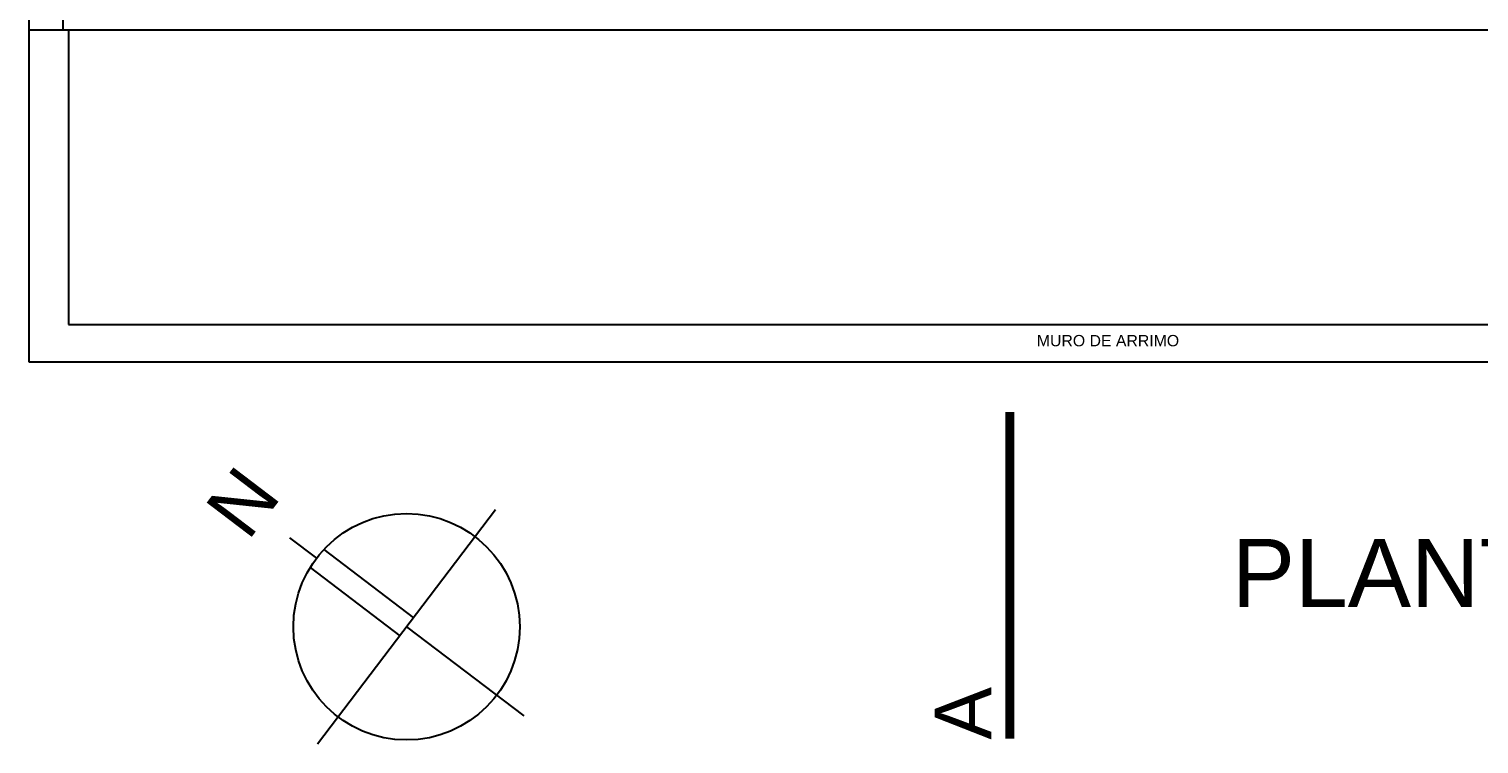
# Model space of a CAD drawing. Extents: x -6873 to 8611, y -8363 to -1732.
# Drawn here: x -6456 to -5174, y -6307 to -5676 of the extents above; entities that cross this region are included whole.
import ezdxf
from ezdxf.enums import TextEntityAlignment as Align

# ---------------------------------------------------------------- set-up
doc = ezdxf.new("R2010")
doc.units = 0
doc.linetypes.add('CENTER2', pattern=[28.575, 19.05, -3.175, 3.175, -3.175])
doc.layers.add('PAREDE_FINA', color=7, linetype='CONTINUOUS')
doc.styles.add('TEXTO', font='ARIAL.TTF')

msp = doc.modelspace()

# ---------------------------------------------------------------- linework, layer by layer
at = {"layer": 'PAREDE_FINA'}
for points in [[(-6455.61, -4225.66), (-6455.61, -5969.66)], [(-6425.61, -4225.66), (-6425.61, -5676.66)], [(-4552.11, -5676.66), (-6455.61, -5676.66)], [(-6420.61, -5676.66), (-6420.61, -5936.66)], [(-6420.61, -5936.66), (-4517.11, -5936.66)], [(-6455.61, -5969.66), (-4493.6, -5969.66)], [(-6200.64, -6307.1), (-6043.4, -6100.04)], [(-6225.55, -6124.95), (-6201.66, -6143.09)], [(-6195.21, -6135.43), (-6115.97, -6195.61)], [(-6207.31, -6151.36), (-6128.07, -6211.54)], [(-6122.02, -6203.57), (-6018.49, -6282.2)]]:
    msp.add_lwpolyline(points, dxfattribs=at)
at = {"layer": 'PAREDE_FINA', "linetype": 'CENTER2', "ltscale": 3, "const_width": 8}
msp.add_lwpolyline([(-5588.92, -6302.53), (-5588.92, -6013.76)], dxfattribs=at)
at = {"layer": 'PAREDE_FINA'}
msp.add_circle((-6122.02, -6203.57), 100, dxfattribs=at)

# ---------------------------------------------------------------- texts
at = {"layer": 'PAREDE_FINA', "style": 'TEXTO'}
for s, height, p in [('MURO DE ARRIMO', 10, (-5565.12, -5955.88)), ('PLANTA BAIXA', 60, (-5392.93, -6186.01))]:
    msp.add_text(s, height=height, dxfattribs=at).set_placement(p)
msp.add_text('N', height=50, rotation=52.7861, dxfattribs=at).set_placement((-6247, -6108.66), align=Align.CENTER)
msp.add_text('A', height=50, rotation=90, dxfattribs=at).set_placement((-5605.27, -6303.29))

doc.saveas('drawing.dxf')
